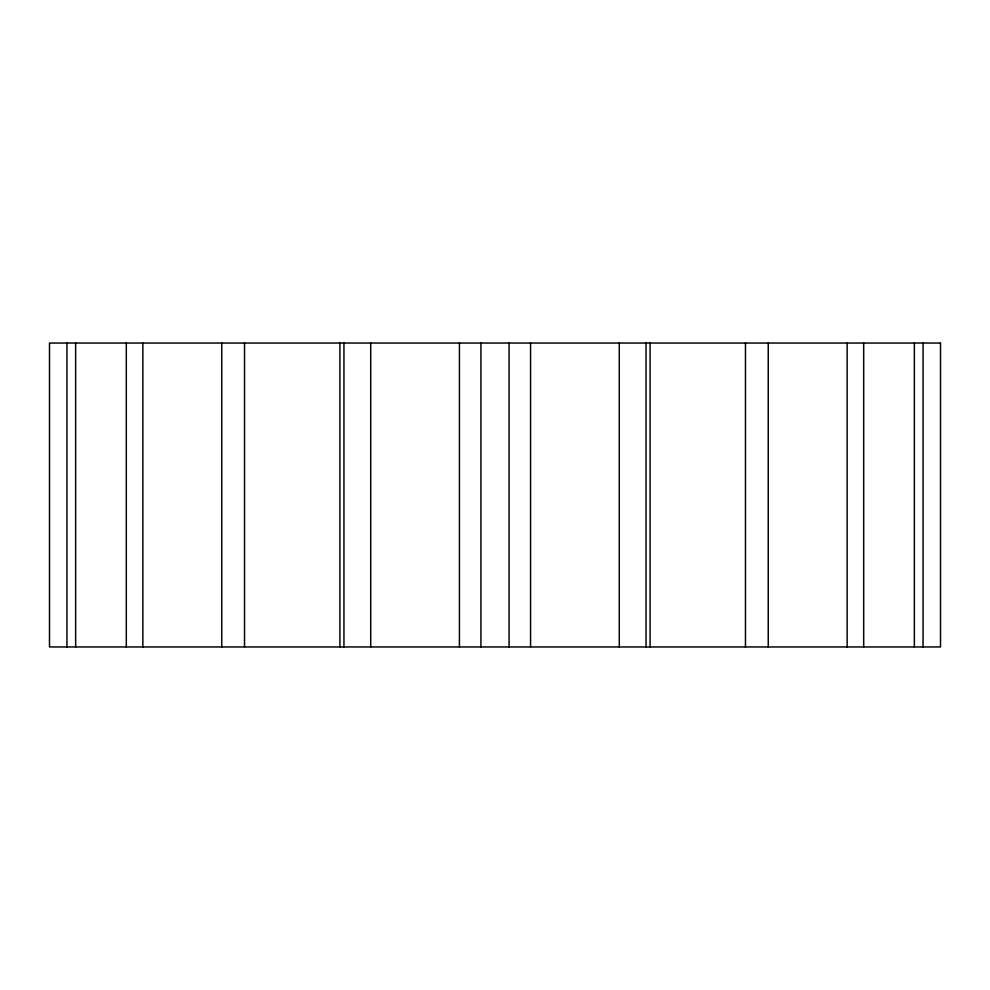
<?xml version="1.0" encoding="UTF-8"?>
<svg xmlns="http://www.w3.org/2000/svg" width="990" height="990" viewBox="0 0 990 990"><rect width="100%" height="100%" fill="white"/><g stroke="black" fill="none" stroke-linecap="round" stroke-linejoin="round"><path stroke-width="1.49" d="M923.051 343.047L923.051 646.953M914.352 343.047L914.352 646.953M863.688 343.047L863.688 646.953M847.143 343.047L847.143 646.953M768.24 343.047L768.24 646.953M745.47 343.047L745.47 646.953M650.084 343.047L650.084 646.953M646.049 343.047L646.049 646.953M619.282 343.047L619.282 646.953M530.566 343.047L530.566 646.953M509.07 343.047L509.07 646.953M480.93 343.047L480.93 646.953M459.434 343.047L459.434 646.953M370.718 343.047L370.718 646.953M343.951 343.047L343.951 646.953M339.917 343.047L339.917 646.953M244.53 343.047L244.53 646.953M221.76 343.047L221.76 646.953M142.857 343.047L142.857 646.953M126.312 343.047L126.312 646.953M75.648 343.047L75.648 646.953M66.949 343.047L66.949 646.953M940.5 343.047L49.5 343.047L49.5 646.953L940.5 646.953L940.5 343.047"/></g></svg>
